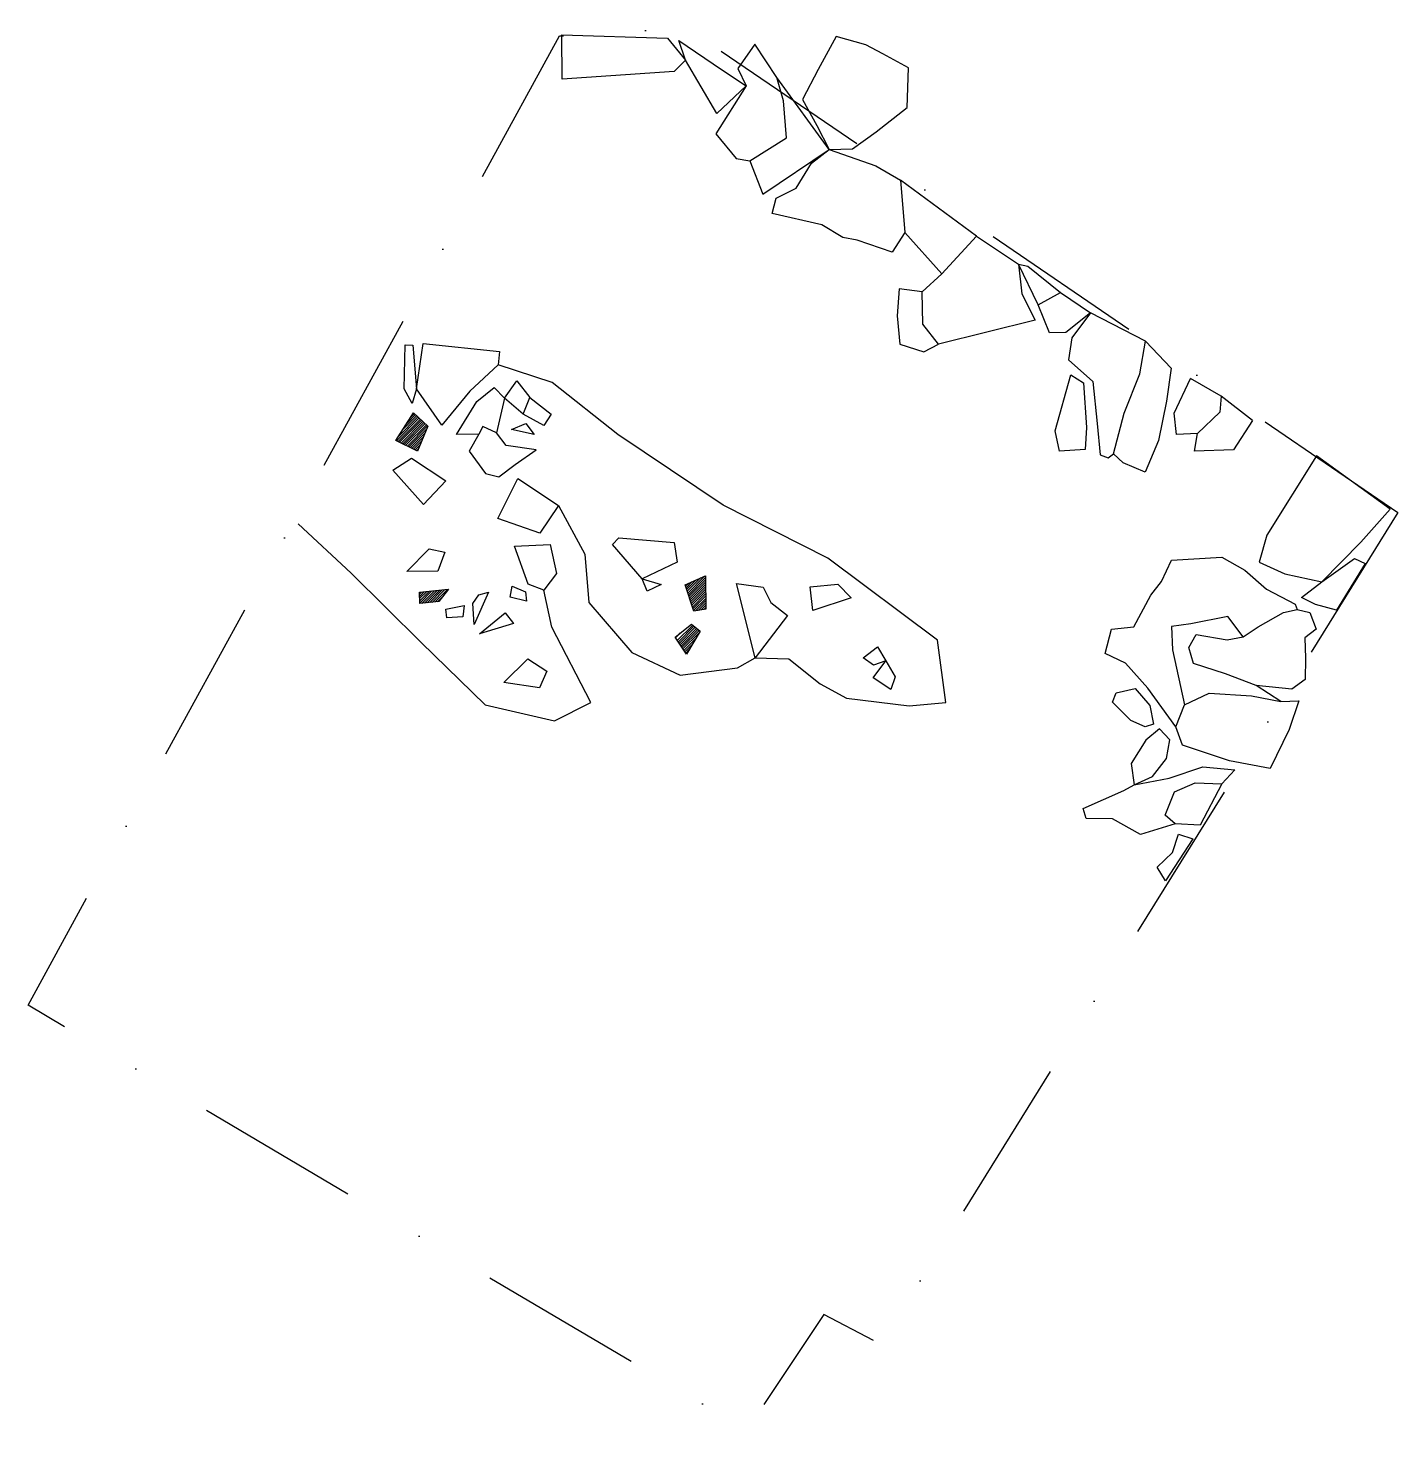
# Model space of a CAD drawing. Header units: metres. Extents: x -327 to -118, y -1912 to -1699.
import ezdxf

# ---------------------------------------------------------------- set-up
doc = ezdxf.new("R2010")
doc.units = ezdxf.units.M
doc.header["$LTSCALE"] = 25
doc.header["$MEASUREMENT"] = 0
doc.linetypes.add('STRICHPUNKTX2', pattern=[2, 1, -0.5, 0, -0.5])
doc.layers.get('0').update_dxf_attribs({"linetype": 'CONTINUOUS'})
for name, color, linetype in [('BEFUND', 1, 'CONTINUOUS'), ('GRABUNGSGRENZE', 3, 'STRICHPUNKTX2'), ('KNOCHEN', 2, 'CONTINUOUS'), ('KNOCHENSCHRAFF', 2, 'CONTINUOUS'), ('STEINE', 4, 'CONTINUOUS')]:
    doc.layers.add(name, color=color, linetype=linetype)

# ---------------------------------------------------------------- blocks, each defined once
blk = doc.blocks.new('*X1')
at = {"color": 0}
for p, q in [((-269.84, -1760.07), (-267.68, -1757.9)), ((-269.21, -1759.09), (-267.86, -1757.73)), ((-268.59, -1758.11), (-268.04, -1757.56)), ((-270.77, -1761.71), (-267.31, -1758.24)), ((-270.53, -1761.82), (-267.13, -1758.42)), ((-270.47, -1761.05), (-267.49, -1758.07)), ((-270.3, -1761.94), (-266.94, -1758.59)), ((-270.06, -1762.06), (-266.76, -1758.76)), ((-269.82, -1762.17), (-266.58, -1758.93)), ((-269.59, -1762.29), (-266.39, -1759.1)), ((-269.35, -1762.41), (-266.21, -1759.27)), ((-269.11, -1762.52), (-266.03, -1759.44)), ((-268.88, -1762.64), (-266.17, -1759.93)), ((-268.64, -1762.76), (-266.42, -1760.53)), ((-268.4, -1762.87), (-266.67, -1761.14)), ((-268.17, -1762.99), (-266.92, -1761.74)), ((-267.93, -1763.11), (-267.17, -1762.35)), ((-267.69, -1763.22), (-267.42, -1762.95)), ((-226.77, -1783.82), (-226.39, -1783.44)), ((-226.69, -1784.09), (-225.76, -1783.16)), ((-226.6, -1784.36), (-225.13, -1782.88)), ((-226.51, -1784.62), (-224.49, -1782.6)), ((-226.42, -1784.89), (-223.86, -1782.32)), ((-226.34, -1785.15), (-223.73, -1782.55)), ((-226.25, -1785.42), (-223.73, -1782.9)), ((-226.16, -1785.69), (-223.73, -1783.25)), ((-226.07, -1785.95), (-223.72, -1783.6)), ((-267.26, -1785.07), (-266.94, -1784.74)), ((-267.25, -1785.41), (-266.54, -1784.7)), ((-267.24, -1785.75), (-266.15, -1784.66)), ((-267.23, -1786.1), (-265.76, -1784.62)), ((-267.22, -1786.44), (-265.36, -1784.58)), ((-266.9, -1786.47), (-264.97, -1784.54)), ((-266.5, -1786.43), (-264.57, -1784.5)), ((-266.11, -1786.39), (-264.18, -1784.46)), ((-265.71, -1786.35), (-263.79, -1784.42)), ((-265.32, -1786.31), (-263.39, -1784.38)), ((-264.92, -1786.26), (-263, -1784.34)), ((-264.53, -1786.22), (-263.65, -1785.35)), ((-225.99, -1786.22), (-223.72, -1783.95)), ((-225.9, -1786.48), (-223.72, -1784.3)), ((-225.81, -1786.75), (-223.71, -1784.65)), ((-225.73, -1787.02), (-223.71, -1785)), ((-225.64, -1787.28), (-223.71, -1785.35)), ((-225.55, -1787.55), (-223.7, -1785.7)), ((-225.26, -1787.61), (-223.7, -1786.05)), ((-224.83, -1787.54), (-223.7, -1786.4)), ((-224.41, -1787.47), (-223.69, -1786.75)), ((-223.98, -1787.4), (-223.69, -1787.1)), ((-228.02, -1792.14), (-225.67, -1789.79)), ((-227.87, -1792.35), (-225.48, -1789.95)), ((-228.3, -1791.71), (-227.56, -1790.97)), ((-227.73, -1792.56), (-225.28, -1790.11)), ((-227.59, -1792.77), (-225.09, -1790.27)), ((-227.45, -1792.98), (-224.89, -1790.43)), ((-227.31, -1793.2), (-224.7, -1790.58)), ((-227.17, -1793.41), (-224.69, -1790.94)), ((-227.03, -1793.62), (-225.21, -1791.81)), ((-226.88, -1793.83), (-225.73, -1792.68)), ((-226.74, -1794.05), (-226.25, -1793.56))]:
    blk.add_line(p, q, dxfattribs=at)

msp = doc.modelspace()

# ---------------------------------------------------------------- linework, layer by layer
at = {"layer": 'BEFUND'}
for points in [[(-246.08, -1771.59), (-242.07, -1779), (-241.47, -1786.32), (-234.92, -1793.94), (-227.56, -1797.4), (-218.87, -1796.29), (-216.18, -1794.77), (-211.04, -1794.93), (-206.27, -1798.69), (-202.26, -1800.87), (-192.71, -1802.05), (-187.17, -1801.55), (-188.39, -1792.05), (-205.09, -1779.59), (-221.04, -1771.5), (-237.08, -1760.77), (-247.08, -1752.84), (-255.31, -1750.14)], [(-285.75, -1774.35), (-277.68, -1781.87), (-267.02, -1792.4), (-257.27, -1801.9), (-246.71, -1804.35), (-241.17, -1801.56), (-247.11, -1790.07), (-248.32, -1784.44)]]:
    msp.add_lwpolyline(points, dxfattribs=at)
at = {"layer": 'GRABUNGSGRENZE', "flags": 128}
msp.add_lwpolyline([(-118.33, -1772.64), (-197.05, -1899.22), (-205.73, -1894.69), (-217.43, -1912.26), (-326.85, -1847.62), (-245.93, -1700.11), (-226.47, -1698.91), (-118.33, -1772.64)], dxfattribs=at)
at = {"layer": 'KNOCHEN'}
for points in [[(-270.86, -1761.66), (-268.16, -1757.45), (-265.98, -1759.48), (-267.56, -1763.29), (-270.86, -1761.66)], [(-225.52, -1787.65), (-226.83, -1783.64), (-223.74, -1782.27), (-223.69, -1787.35), (-225.52, -1787.65)], [(-267.22, -1786.5), (-267.27, -1784.78), (-262.85, -1784.32), (-264.32, -1786.2), (-267.22, -1786.5)], [(-226.64, -1794.2), (-228.36, -1791.61), (-225.87, -1789.63), (-224.55, -1790.7), (-226.64, -1794.2)]]:
    msp.add_lwpolyline(points, dxfattribs=at)
at = {"layer": 'STEINE'}
for points in [[(-245.52, -1706.67), (-245.62, -1699.96), (-229.52, -1700.43), (-226.78, -1703.79), (-228.51, -1705.51), (-245.52, -1706.67)], [(-203.82, -1700.19), (-206.56, -1705.22), (-208.95, -1709.79), (-206.77, -1713.76), (-204.89, -1717.41), (-201.34, -1717.31), (-197.73, -1714.73), (-193.05, -1711.02), (-192.85, -1704.98), (-196.71, -1702.84), (-199.3, -1701.47), (-203.82, -1700.19)], [(-222.01, -1711.92), (-226.78, -1703.79), (-227.79, -1700.79), (-221.29, -1705.21), (-217.54, -1707.7), (-222.01, -1711.92)], [(-222.16, -1715.01), (-219.07, -1718.78), (-216.99, -1719.13), (-211.4, -1715.63), (-211.85, -1709.99), (-212.86, -1706.44), (-216.21, -1701.35), (-218.8, -1705.06), (-217.54, -1707.7), (-222.16, -1715.01)], [(-216.99, -1719.13), (-215.01, -1724.21), (-204.89, -1717.41), (-212.86, -1706.44)], [(-193.37, -1730.02), (-195.31, -1733.02), (-200.64, -1731.18), (-202.82, -1730.77), (-206.02, -1728.84), (-213.59, -1727.11), (-212.98, -1724.82), (-209.93, -1723.3), (-207.59, -1719.49), (-204.89, -1717.41), (-197.79, -1719.86), (-194.03, -1722.04)], [(-194.03, -1722.04), (-193.37, -1730.02), (-187.74, -1736.32)], [(-182.5, -1730.59), (-194.03, -1722.04)], [(-176.11, -1734.86), (-175.6, -1739.38), (-173.57, -1743.39), (-188.25, -1747.04), (-190.64, -1743.99), (-190.74, -1739.06), (-187.74, -1736.32), (-182.5, -1730.59), (-176.11, -1734.86)], [(-173.11, -1741.01), (-176.11, -1734.86), (-174.68, -1735.16), (-169.71, -1739.18)], [(-190.74, -1739.06), (-194.24, -1738.6), (-194.55, -1742.72), (-194.15, -1747.04), (-190.49, -1748.21), (-188.25, -1747.04)], [(-171.39, -1745.27), (-173.11, -1741.01), (-169.71, -1739.18), (-165.14, -1742.23), (-168.9, -1745.22), (-171.39, -1745.27)], [(-269.58, -1753.84), (-269.43, -1747.14), (-268.26, -1747.19), (-267.71, -1753.84), (-268.37, -1756.03), (-269.58, -1753.84)], [(-263.85, -1759.33), (-267.71, -1753.84), (-266.68, -1746.93), (-255.1, -1748.16), (-255.31, -1750.14), (-259.58, -1754.15), (-263.85, -1759.33)], [(-152.85, -1750.67), (-156.76, -1746.55)], [(-152.85, -1750.67), (-153.57, -1755.7), (-154.79, -1761.69), (-156.82, -1766.52), (-160.13, -1765.09), (-161.6, -1763.72)], [(-258.21, -1760.71), (-261.61, -1760.75), (-258.51, -1755.73), (-255.92, -1753.6), (-254.3, -1755.22), (-255.52, -1760.5)], [(-251.5, -1757.66), (-254.3, -1755.22), (-252.47, -1752.58), (-250.49, -1755.12)], [(-169.83, -1763.31), (-170.48, -1760.21), (-168.14, -1751.68), (-166.21, -1752.9), (-165.71, -1759.7), (-165.92, -1763.06), (-169.83, -1763.31)], [(-145.24, -1754.94), (-145.44, -1757.38), (-148.85, -1760.63), (-152.05, -1760.78), (-152.4, -1757.53), (-149.91, -1752.25)], [(-140.46, -1758.65), (-145.24, -1754.94), (-149.91, -1752.25)], [(-251.5, -1757.66), (-250.49, -1755.12), (-247.24, -1757.67), (-248.36, -1759.39), (-251.5, -1757.66)], [(-257.6, -1759.54), (-258.21, -1760.71), (-259.69, -1763.3), (-257.2, -1766.7), (-255.17, -1767.21), (-252.68, -1765.33), (-249.48, -1763.1), (-254.05, -1762.44), (-255.52, -1760.5), (-257.6, -1759.54)], [(-253.28, -1760), (-251.1, -1759.09), (-249.83, -1760.76), (-253.28, -1760)], [(-140.46, -1758.65), (-143.36, -1763.12), (-149.3, -1763.32), (-148.85, -1760.63)], [(-271.32, -1766.18), (-268.47, -1764.36), (-263.24, -1767.81), (-266.65, -1771.42), (-271.32, -1766.18)], [(-130.71, -1764), (-138.29, -1776.08), (-139.46, -1780.19), (-135.55, -1781.97), (-129.91, -1783.2), (-123.97, -1777.16), (-119.49, -1772.13), (-130.71, -1764)], [(-246.08, -1771.59), (-248.93, -1775.8), (-255.32, -1773.56), (-252.27, -1767.47), (-246.08, -1771.59)], [(-233.39, -1782.72), (-237.9, -1777.53), (-236.94, -1776.47), (-228.51, -1777.19), (-228.05, -1780.18), (-233.39, -1782.72)], [(-269.2, -1781.63), (-265.79, -1778.17), (-263.4, -1778.68), (-264.47, -1781.58), (-269.2, -1781.63)], [(-248.32, -1784.44), (-250.71, -1783.52), (-252.79, -1777.78), (-247.35, -1777.53), (-246.39, -1781.9), (-248.32, -1784.44)], [(-152.13, -1805.23), (-156.39, -1799.38), (-159.79, -1795.57), (-162.89, -1794.1), (-161.92, -1790.39), (-158.52, -1790.03), (-155.92, -1785.21), (-154.3, -1783.13), (-152.82, -1779.88), (-145.15, -1779.43), (-141.65, -1781.41), (-138.35, -1784.31), (-133.98, -1786.6), (-133.68, -1787.41)], [(-127.68, -1787.52), (-130.88, -1786.65), (-133.01, -1785.58), (-129.91, -1783.2), (-124.93, -1779.64), (-123.31, -1780.41), (-127.68, -1787.52)], [(-232.63, -1784.6), (-233.39, -1782.72), (-230.49, -1783.58), (-232.63, -1784.6)], [(-216.18, -1794.77), (-219.01, -1783.44), (-214.95, -1784), (-213.78, -1786.34), (-211.24, -1788.32), (-216.18, -1794.77)], [(-207.38, -1787.56), (-207.79, -1783.96), (-203.57, -1783.55), (-201.54, -1785.64), (-207.38, -1787.56)], [(-258.94, -1789.66), (-259.14, -1786.51), (-258.23, -1785.19), (-256.75, -1784.78), (-258.94, -1789.66)], [(-253.45, -1785.5), (-253.15, -1783.87), (-251.12, -1784.69), (-250.96, -1786.11), (-253.45, -1785.5)], [(-263.11, -1788.69), (-263.26, -1787.37), (-260.46, -1786.81), (-260.67, -1788.54), (-263.11, -1788.69)], [(-258.13, -1791.08), (-254.22, -1787.89), (-252.95, -1789.51), (-258.13, -1791.08)], [(-134.5, -1799.5), (-139.93, -1798.99), (-144.6, -1797.21), (-149.43, -1795.63), (-150.14, -1793.19), (-149.02, -1791.21), (-144.3, -1792.03), (-141.91, -1791.57), (-139.62, -1790.05), (-135.76, -1787.87), (-133.68, -1787.41), (-131.75, -1787.87), (-130.78, -1790.41), (-132.51, -1791.73), (-132.41, -1794.78), (-132.46, -1798.03), (-134.5, -1799.5)], [(-141.91, -1791.57), (-144.24, -1788.47), (-149.83, -1789.58), (-152.78, -1789.99), (-152.63, -1793.54), (-150.8, -1801.93)], [(-199.72, -1794.73), (-197.53, -1793.06), (-196.26, -1795.19), (-198.14, -1795.85), (-199.72, -1794.73)], [(-254.43, -1798.5), (-250.77, -1794.9), (-247.87, -1796.78), (-248.99, -1799.32), (-254.43, -1798.5)], [(-198.2, -1797.78), (-196.26, -1795.19), (-194.84, -1797.63), (-195.5, -1799.56), (-198.2, -1797.78)], [(-161.78, -1801.51), (-161.22, -1800.09), (-158.32, -1799.43), (-156.09, -1802.02), (-155.53, -1804.87), (-156.8, -1805.27), (-158.98, -1804.31), (-161.78, -1801.51)], [(-137.76, -1811.59), (-143.95, -1810.41), (-151.11, -1808.02), (-152.13, -1805.23), (-150.8, -1801.93), (-147.04, -1800.15), (-140.64, -1800.56), (-136.17, -1801.38), (-133.43, -1801.28), (-134.91, -1805.65), (-137.76, -1811.59)], [(-136.17, -1801.38), (-139.93, -1798.99)], [(-154.62, -1805.58), (-156.7, -1807.26), (-158.94, -1810.86), (-158.48, -1814.06), (-155.69, -1812.79), (-153.55, -1810.05), (-153.04, -1807.21), (-154.62, -1805.58)], [(-152.24, -1820.01), (-157.52, -1821.63), (-161.79, -1819.24), (-165.8, -1819.19), (-166.26, -1817.66), (-160.06, -1814.92), (-158.48, -1814.06), (-153.15, -1813.05), (-148.02, -1811.33), (-143.14, -1811.79), (-145.12, -1813.92)], [(-148.43, -1820.21), (-152.24, -1820.01), (-153.76, -1818.69), (-152.34, -1815.13), (-149.19, -1813.76), (-145.12, -1813.92), (-148.43, -1820.21)], [(-153.72, -1828.69), (-154.99, -1826.61), (-152.65, -1824.38), (-151.73, -1821.58), (-149.55, -1822.3), (-153.72, -1828.69)]]:
    msp.add_lwpolyline(points, dxfattribs=at)
msp.add_lwpolyline([(-168.45, -1749.39), (-164.79, -1752.69), (-164.13, -1759.1), (-163.63, -1763.87), (-162.46, -1764.33), (-161.6, -1763.72), (-160.02, -1757.52), (-157.63, -1751.53), (-156.76, -1746.55), (-165.14, -1742.23), (-167.99, -1746.04)], close=True, dxfattribs=at)

# ---------------------------------------------------------------- block references
at = {"layer": 'KNOCHENSCHRAFF'}
msp.add_blockref('*X1', (0, 0), dxfattribs=at)

doc.saveas('drawing.dxf')
